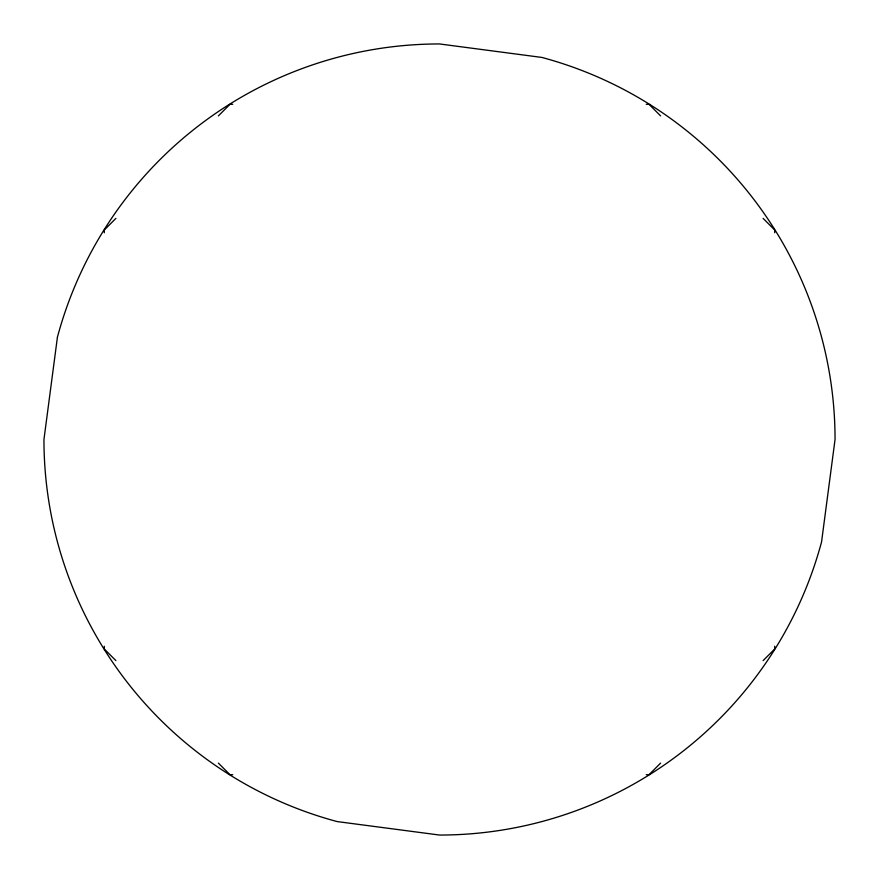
<?xml version="1.0" encoding="UTF-8"?>
<svg xmlns="http://www.w3.org/2000/svg" width="879" height="879" viewBox="0 0 879 879"><rect width="100%" height="100%" fill="white"/><g stroke="black" fill="none" stroke-linecap="round" stroke-linejoin="round"><path stroke-width="1.32" d="M115.896 218.388L104.293 229.99L104.293 232.726M218.388 115.896L229.99 104.293L232.726 104.293M660.612 763.104L649.01 774.707L646.274 774.707M763.104 660.612L774.707 649.01L774.707 646.274M646.274 104.293L649.01 104.293L660.612 115.896M232.726 774.707L229.99 774.707L218.388 763.104M763.104 218.388L774.707 229.99L774.707 232.726M115.896 660.612L104.293 649.01L104.293 646.274M57.432 337.129L43.95 439.5A395.55 395.55 0 0 0 337.129 821.568L439.5 835.05A395.55 395.55 0 0 0 821.568 541.871L835.05 439.5A395.55 395.55 0 0 0 541.871 57.432L439.5 43.95A395.55 395.55 0 0 0 57.432 337.129"/></g></svg>
